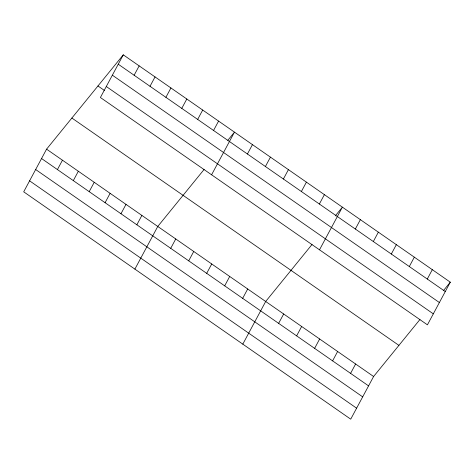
<?xml version="1.0" encoding="UTF-8"?>
<svg xmlns="http://www.w3.org/2000/svg" width="474" height="474" viewBox="0 0 474 474"><rect width="100%" height="100%" fill="white"/><g stroke="black" fill="none" stroke-linecap="round" stroke-linejoin="round"><path stroke-width="0.71" d="M123.276 54.836L100.399 97.496L427.424 324.838L450.3 282.178L123.276 54.836L46.576 149.162L23.7 191.822L350.724 419.164L373.601 376.504L419.958 319.494M57.431 169.573L62.455 160.206M73.316 180.618L78.34 171.244M134.13 75.248L139.16 65.88M89.201 191.662L94.225 182.289M150.015 86.292L155.039 76.918M105.086 202.7L110.11 193.333M165.9 97.336L170.924 87.963M120.971 213.744L125.995 204.371M181.785 108.374L186.809 99.007M136.856 224.789L141.88 215.415M197.67 119.418L202.694 110.045M134.889 269.119L157.765 226.459L204.116 169.449M213.555 130.463L218.579 121.089M170.723 248.335L175.747 238.961M211.588 174.793L234.464 132.133L227.804 140.322M188.711 260.836L193.736 251.463M247.422 154.009L252.446 144.635M206.7 273.344L211.724 263.971M265.41 166.51L270.435 157.143M224.682 285.846L229.706 276.472M283.399 179.018L288.423 169.645M242.67 298.347L247.695 288.98M301.381 191.52L306.405 182.146M242.807 344.142L265.683 301.482L312.04 244.471M319.369 204.021L324.394 194.654M278.641 323.357L283.671 313.984M319.506 249.816L342.382 207.156L335.278 215.895M296.629 335.859L301.654 326.491M355.34 229.031L360.37 219.658M314.618 348.366L319.642 338.993M373.328 241.533L378.353 232.165M332.6 360.868L337.63 351.495M391.317 254.04L396.341 244.667M350.588 373.37L355.613 364.002M409.305 266.542L414.329 257.169M427.287 279.044L432.312 269.676M443.64 290.372L450.3 282.178M118.251 64.209L445.276 291.551M112.356 75.194L439.386 302.536M106.289 86.511L433.319 313.853M97.964 85.966L104.434 90.463M71.882 118.032L398.912 345.374M46.576 149.162L373.601 376.504M41.552 158.535L368.576 385.877M35.657 169.52L362.687 396.862M29.589 180.837L356.614 408.179"/></g></svg>
